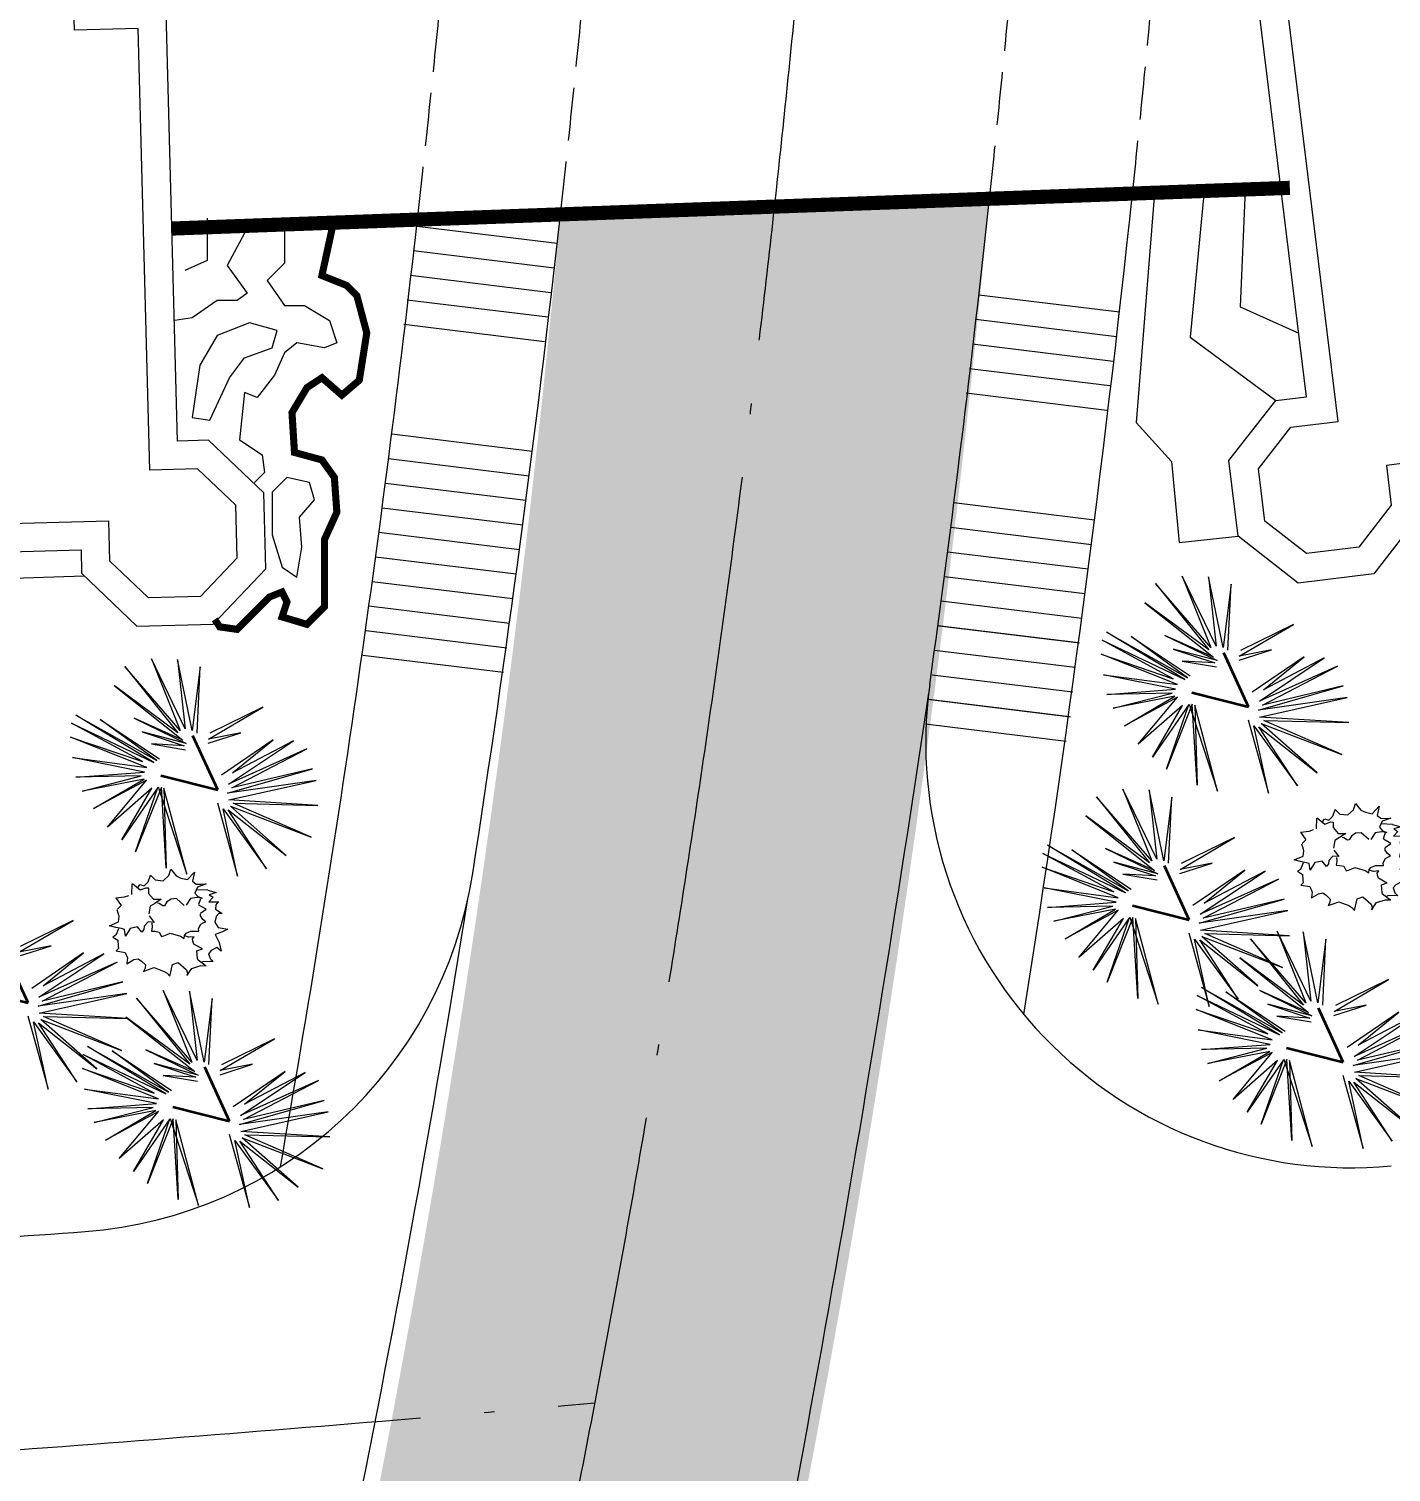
# Model space of a CAD drawing. Extents: x 302512 to 1034855, y -184136 to 410364.
# Drawn here: x 566462 to 585704, y -50571 to -30186 of the extents above; entities that cross this region are included whole.
import ezdxf

# ---------------------------------------------------------------- set-up
doc = ezdxf.new("R2010")
doc.units = 0
doc.header["$MEASUREMENT"] = 0
doc.linetypes.add('ACAD_ISO04W100', pattern=[30.5, 24, -3, 0.5, -3])
doc.linetypes.add('DASH', pattern=[0.35, 0.25, -0.1])
for name, color, linetype in [('WALL', 4, 'Continuous'), ('WZ', 2, 'Continuous'), ('支路', 7, 'Continuous'), ('树', 80, 'Continuous'), ('环境', 8, 'Continuous'), ('红线', 20, 'Continuous'), ('道路线', 161, 'Continuous')]:
    doc.layers.add(name, color=color, linetype=linetype)
doc.styles.add('DIM_FONT', font='SIMPLEX.shx', dxfattribs={"width": 0.8})

# ---------------------------------------------------------------- blocks, each defined once
blk = doc.blocks.new('A$C1DC86410')
at = {"layer": 'WZ'}
for p, q in [((2100.231635808945, 14919.89505699277), (8940.231635808945, 14919.89505699277)), ((2100.231635808945, 9419.89505699277), (2100.231635808945, 14919.89505699277)), ((8940.231635808945, 14919.89505699277), (8940.231635808945, 13019.89505699277)), ((14100.23163580894, 14919.89505699277), (20940.23163580894, 14919.89505699277)), ((14100.23163580894, 13019.89505699277), (14100.23163580894, 14919.89505699277)), ((20940.23163580894, 14919.89505699277), (20940.23163580894, 9419.89505699277)), ((2500.231635808945, 14519.89505700022), (8540.23163574934, 14519.89505697787)), ((2500.231635808945, 9019.89505700022), (2500.231635808945, 14519.89505700022)), ((8540.23163574934, 14519.89505697787), (8540.231635928154, 12619.89505699277)), ((14500.23163580894, 14519.89505699277), (20540.23163580894, 14519.89505699277)), ((14500.23163574934, 12619.89505700022), (14500.23163580894, 14519.89505699277)), ((20540.23163580894, 14519.89505699277), (20540.23163580894, 9019.89505699277)), ((8940.231635808945, 13019.89505699277), (11400.23163580894, 13019.89505699277)), ((11400.23163580894, 13019.89505699277), (11640.23163580894, 13019.89505699277)), ((11640.23163580894, 13019.89505699277), (14100.23163580894, 13019.89505699277)), ((8540.231635928154, 12619.89505699277), (11640.23163580894, 12619.89505699277)), ((11640.23163580894, 12619.89505699277), (14500.23163574934, 12619.89505700022)), ((1200.231635808945, 9419.89505699277), (2100.231635808945, 9419.89505699277)), ((1200.231635808945, 3179.895056992769), (1200.231635808945, 9419.89505699277)), ((20940.23163580894, 9419.89505699277), (21840.23163580894, 9419.89505699277)), ((21840.23163580894, 9419.89505699277), (21840.23163580894, 1679.895056992769)), ((1600.231635868549, 9019.89505699277), (2500.231635808945, 9019.89505700022)), ((1600.231635808945, 2779.895056985319), (1600.231635868549, 9019.89505699277)), ((20540.23163580894, 9019.89505699277), (21440.23163580894, 9019.89505699277)), ((21440.23163580894, 9019.89505699277), (21440.23163574934, 2079.895056985319)), ((9940.23163586855, 3279.895056992769), (9940.23163586855, 2079.895056992769)), ((13100.23163580894, 3279.895056992769), (9940.23163586855, 3279.895056992769)), ((13100.23163580894, 2079.895056992769), (13100.23163580894, 3279.895056992769)), ((0.2316358089447021, 2418.37268807739), (761.7540047168732, 3179.895056992769)), ((761.7540047168732, 3179.895056992769), (1200.231635808945, 3179.895056992769)), ((12860.23163580894, 2879.895056992769), (10340.23163586855, 2879.895056992769)), ((10340.23163586855, 2879.895056992769), (10340.23163586855, 1679.895056992769)), ((400.2316358089447, 2252.687263049185), (927.4394297003746, 2779.895056985319)), ((927.4394297003746, 2779.895056985319), (1600.231635808945, 2779.895056985319)), ((12700.23163580894, 1679.895056992769), (12700.23163580894, 2479.973395705223)), ((0.2316358089447021, 1341.417425908148), (0.2316358089447021, 2418.37268807739)), ((400.2316358089447, 1507.102850884199), (400.2316358089447, 2252.687263049185)), ((2200.231635868549, 2079.895056992769), (2200.231635868549, 1514.284945741296)), ((9940.23163586855, 2079.895056992769), (2200.231635868549, 2079.895056992769)), ((21440.23163574934, 2079.895056985319), (13100.23163580894, 2079.895056992769)), ((2600.231635808945, 1679.895056992769), (2600.231635808945, 1349.895056985319)), ((10340.23163586855, 1679.895056992769), (2600.231635808945, 1679.895056992769)), ((21840.23163580894, 1679.895056992769), (12700.23163580894, 1679.895056992769)), ((927.4394295811653, 979.8950569853187), (400.2316358089447, 1507.102850884199)), ((2200.231635868549, 1514.284945741296), (1671.725331902504, 979.8950570002198)), ((761.7540047168732, 579.8950569927692), (0.2316358089447021, 1341.417425908148)), ((2600.231635808945, 1349.895056985319), (1838.709266901016, 579.8950569927692)), ((1671.725331902504, 979.8950570002198), (927.4394295811653, 979.8950569853187)), ((1838.709266901016, 579.8950569927692), (761.7540047168732, 579.8950569927692))]:
    blk.add_line(p, q, dxfattribs=at)
for points in [[(3500.231635808945, 14919.89505699277), (3500.231635808945, 15599.89505699277), (7440.231635808945, 15599.89505699277), (7440.231635808945, 14919.89505699277)], [(15600.23163580894, 14919.89505699277), (15600.23163580894, 15599.89505699277), (19540.23163580894, 15599.89505699277), (19540.23163580894, 14919.89505699277)], [(8940.231635808945, 14099.89505699277), (14100.23163580894, 14099.89505700022)], [(12860.23163580894, 2879.89505700022), (13100.23163580894, 2879.89505700022), (13100.23163580894, 9419.89505699277), (9940.23163586855, 9419.89505699277), (9940.23163586855, 2880.792160868645), (10180.23163586855, 2879.895056992769)], [(12700.23163580894, 2879.89505700022), (12700.23163580894, 9019.89505700022), (10340.23163592815, 9019.89505700767), (10340.23163586855, 2880.792160868645)], [(4004.212301433086, 1679.895056992769), (4004.212301433086, 1299.895056992769), (2563.994420468807, 1313.254431657493)], [(5220.231635808945, 1679.895056992769), (5220.231635808945, -0.1049430072307587), (10340.23163580894, -0.1049430072307587), (10340.23163580894, 1679.895056992769)], [(17820.23163580894, 1679.895056992769), (17820.23163580894, -0.1049430072307587), (12700.23163580894, -0.1049430072307587), (12700.23163580894, 1679.895056992769)], [(21090.23163580894, 1679.895056992769), (21090.23163586855, 1299.895056992769), (18886.2509701848, 1299.895056992769), (18886.2509701252, 1679.895056992769)]]:
    blk.add_lwpolyline(points, dxfattribs=at)
blk = doc.blocks.new('_F2CKQ')
for p, q in [((-389.5569038391113, 2124.751231066883), (-10.04374054074287, 891.5790250301361)), ((-8.100306771695614, 1021.905298415571), (-389.5569038391113, 2124.751231066883)), ((-101.6745302528143, 2267.006344284862), (-8.100306771695614, 1021.905298415571)), ((36.99096630513668, 1030.013258095831), (-101.6745302528143, 2267.006344284862)), ((284.0469821691513, 2137.285566784441), (36.99096630513668, 1030.013258095831)), ((111.2213570252061, 1007.16474942863), (284.0469821691513, 2137.285566784441)), ((-1220.438891410828, 2024.706287477165), (-546.7303053438663, 860.8869352862239)), ((-680.0606932416558, 966.8892606087029), (-1220.438891410828, 2024.706287477165)), ((-1100.556390449405, 2085.749349683523), (-497.7912202775478, 859.8151598088443)), ((-546.7303053438663, 860.8869352862239), (-1100.556390449405, 2085.749349683523)), ((596.6207177489996, 1912.148100338876), (111.2213570252061, 1007.16474942863)), ((184.0691511332989, 929.7735785655677), (596.6207177489996, 1912.148100338876)), ((-675.951954074204, 860.6851033233106), (-1346.93440002948, 1863.757567007095)), ((-1346.93440002948, 1863.757567007095), (-680.0606932416558, 966.8892606087029)), ((-497.7912202775478, 859.8151598088443), (-839.1260766386986, 1828.381749618798)), ((-839.1260766386986, 1828.381749618798), (-448.8521085083485, 858.7433955222368)), ((-1493.790737487376, 1597.140600316226), (-675.951954074204, 860.6851033233106)), ((-740.8432212695479, 822.6924395859241), (-1493.790737487376, 1597.140600316226)), ((-420.156707406044, 1561.500346485525), (3.143219217658043, 821.5580596290529)), ((-10.04374054074287, 891.5790250301361), (-420.156707406044, 1561.500346485525)), ((809.9337108284235, 1634.611464813352), (184.0691511332989, 929.7735785655677)), ((221.7256789058447, 859.2167021073401), (809.9337108284235, 1634.611464813352)), ((-1616.177533634007, 1329.987711373717), (-740.8432212695479, 822.6924395859241)), ((-813.4300857558846, 803.059257350862), (-1616.177533634007, 1329.987711373717)), ((-435.5870351865888, 1328.387063015252), (-41.94802960753441, 813.4500421136618)), ((3.143219217658043, 821.5580596290529), (-435.5870351865888, 1328.387063015252)), ((-1653.051355071366, 1109.471425935626), (-813.4300857558846, 803.059257350862)), ((-804.0909622311592, 742.2180849462748), (-1653.051355071366, 1109.471425935626)), ((-423.5217715501785, 1106.799002103508), (-57.07842314988375, 753.1447341218591)), ((-41.94802960753441, 813.4500421136618), (-423.5217715501785, 1106.799002103508)), ((-1662.168657913804, 803.4559409283102), (-804.0909622311592, 742.2180849462748)), ((-781.8257551789284, 708.3803226239979), (-1662.168657913804, 803.4559409283102)), ((-1649.020729459822, 463.6026357635856), (-781.8257551789284, 708.3803226239979)), ((272.0083050280809, 642.8553068935871), (752.5819399282336, 498.9299026578665)), ((752.5819399282336, 498.9299026578665), (308.5821679756045, 690.5636746883392)), ((308.5821679756045, 690.5636746883392), (1233.194606147707, 624.8368381895125)), ((1233.194606147707, 624.8368381895125), (372.6516975238919, 749.7971605546772)), ((-786.7952632978559, 565.9929622635245), (-1649.020729459822, 463.6026357635856)), ((-1582.525042526424, 189.2813733145595), (-786.7952632978559, 565.9929622635245)), ((-704.8692243471742, 524.7849254496396), (-1582.525042526424, 189.2813733145595)), ((-1513.003283701837, -72.97887118905783), (-704.8692243471742, 524.7849254496396)), ((-661.9822879731655, 499.5909760296345), (-1513.003283701837, -72.97887118905783)), ((-1275.520681098104, -523.8593354225159), (-661.9822879731655, 499.5909760296345)), ((-639.7170809209347, 465.7532137073576), (-1275.520681098104, -523.8593354225159)), ((-697.9953137561679, 527.6662194244564), (-1077.599011182785, -764.6769258379936)), ((-1077.599011182785, -764.6769258379936), (-639.7170809209347, 465.7532137073576)), ((1087.681809738278, 142.9302517622709), (165.5346354469657, 144.9345752336085)), ((321.6910651251674, 80.8780297525227), (1087.681809738278, 142.9302517622709)), ((1325.203443653882, -38.11787269636989), (321.6910651251674, 80.8780297525227)), ((-112.7476874440908, -155.186132516712), (-476.921030394733, -1214.415983118117)), ((92.08695106953382, -123.2900779955089), (1323.48185480386, -535.3008613325655)), ((1274.242835491896, -707.0370613373816), (92.08695106953382, -123.2900779955089)), ((178.9824981465936, -22.11075445264578), (1325.203443653882, -38.11787269636989)), ((1420.57736954093, -246.3712970390916), (178.9824981465936, -22.11075445264578)), ((1323.48185480386, -535.3008613325655), (185.2955473214388, -95.01301382854581)), ((185.2955473214388, -95.01301382854581), (1420.57736954093, -246.3712970390916)), ((-476.921030394733, -1214.415983118117), (-94.06938945502043, -276.8685239739716)), ((-94.06938945502043, -276.8685239739716), (-65.90821232646704, -1365.913493812084)), ((-65.90821232646704, -1365.913493812084), (-39.6389928534627, -329.6017366982996)), ((-39.6389928534627, -329.6017366982996), (283.5393713787198, -1370.534663628787)), ((283.5393713787198, -1370.534663628787), (15.3522651642561, -306.5513960719109)), ((15.3522651642561, -306.5513960719109), (736.9173224121332, -1353.177326135337)), ((1083.938724495471, -1024.243689801544), (50.28265281766653, -216.3613840229809)), ((50.28265281766653, -216.3613840229809), (1274.242835491896, -707.0370613373816)), ((74.19135940819979, -292.6808484382927), (1083.938724495471, -1024.243689801544)), ((736.9173224121332, -1353.177326135337), (74.19135940819979, -292.6808484382927))]:
    blk.add_line(p, q)
at = {"lineweight": 50}
for p, q in [((0, 0), (148.3170258328319, 860.8243886455894)), ((-569.8563055992126, 646.1332378052175), (0, 0))]:
    blk.add_line(p, q, dxfattribs=at)
at = {"style": 'DIM_FONT', "width": 0.8, "flags": 9}
for tag in ['YSIZE', 'XSIZE']:
    blk.add_attdef(tag, (0, 0), '', height=0.5, dxfattribs=at)
blk = doc.blocks.new('M_F8')
for p, q in [((2.884182448335196, 532.5664998485645), (27.62648433399954, 593.8089837036823)), ((27.62648433399954, 593.8089837036823), (75.99653670368934, 524.4181436125509)), ((-370.4592343217118, 375.215561996858), (-361.0861575099079, 478.2667451751622)), ((-357.9617962472839, 481.3895083786356), (-286.1015255753082, 412.6887204385403)), ((-310.0213174105265, 429.9178676502779), (-286.1015255753082, 465.7756923612669)), ((-286.1015255753082, 412.6887204385403), (-225.7344686574688, 430.1637465203203)), ((-282.9771678007201, 465.7756923612669), (-244.828337578565, 450.6218157911662)), ((-244.828337578565, 450.6218157911662), (-201.8146768222468, 486.4796405021534)), ((-225.7344686574688, 430.1637465203203), (-203.0661146184939, 426.6417373585809)), ((-203.0661146184939, 426.6417373585809), (-206.6405997363727, 373.847852538489)), ((-201.8146768222468, 486.4796405021534), (-173.2033220844496, 550.1487763033165)), ((-197.093665275821, 440.3927811557442), (-197.093665275821, 440.3927811557442)), ((-173.2033220844496, 550.1487763033165), (-132.0132619734759, 501.7751866417693)), ((-132.0132619734759, 501.7751866417693), (-53.67982563220357, 486.4796405021534)), ((-53.67982563220357, 486.4796405021534), (2.884182448335196, 532.5664998485645)), ((75.99653670368934, 524.4181436125509), (121.3056000353281, 499.7167353163386)), ((121.3056000353281, 499.7167353163386), (185.4131813522872, 481.4213266714505)), ((185.4131813522872, 481.4213266714505), (259.2922986166595, 549.119549372439)), ((259.2922986166595, 549.119549372439), (233.2527650227312, 460.8508504265901)), ((233.2527650227312, 460.8508504265901), (266.7194913184976, 430.1637465203203)), ((266.7194913184976, 430.1637465203203), (309.7331520748121, 424.9930257156011)), ((362.2937472916747, 424.9930257156011), (276.266425779042, 399.4766426140523)), ((309.7331520748121, 424.9930257156011), (362.2937472916747, 424.9930257156011)), ((-529.8015715146794, 353.3562195725426), (-445.4438627682757, 356.478982776016)), ((-445.4438627682757, 356.478982776016), (-402.6150345968526, 368.677131733768)), ((-206.6405997363727, 373.847852538489), (-163.6269389800545, 312.3612377519366)), ((-206.6405997363727, 373.847852538489), (-206.6405997363727, 373.847852538489)), ((-163.6269389800545, 312.3612377519366), (-87.14655192797363, 307.1905169472175)), ((-87.14655192797363, 307.1905169472175), (-154.0800045195101, 271.3326922362285)), ((8.532615412903397, 302.1322031165128), (-34.4810453434111, 276.5034130409476)), ((61.09321062976596, 302.1322031165128), (8.532615412903397, 302.1322031165128)), ((132.8525861354246, 230.4165536945384), (61.09321062976596, 302.1322031165128)), ((199.7860387269611, 291.9031684810907), (151.9464550565208, 230.4165536945384)), ((261.8935684043718, 296.9614823117936), (199.7860387269611, 291.9031684810907)), ((276.266425779042, 399.4766426140523), (247.5207110297015, 343.0483416582047)), ((247.5207110297015, 343.0483416582047), (271.4405028649235, 307.1905169472175)), ((314.4541636212343, 286.7324476763715), (261.8935684043718, 296.9614823117936)), ((375.8369509097829, 361.7987271304773), (265.7653595947922, 374.4149086848065)), ((271.4405028649235, 307.1905169472175), (314.4541636212343, 286.7324476763715)), ((276.266425779042, 230.4165536945384), (300.186217614264, 286.7324476763715)), ((375.8369509097829, 361.7987271304773), (456.4065953362733, 332.3147570511319)), ((-517.5428041926098, 203.1028206295377), (-527.0897386531615, 233.902331509822)), ((-522.3687271067356, 116.0998227414366), (-512.8217926461839, 167.2449959185506)), ((-512.8217926461839, 167.2449959185506), (-517.5428041926098, 203.1028206295377)), ((-201.8146768222468, 245.8163091346796), (-220.4899739405482, 172.2359563074024)), ((-217.3656161659565, 153.4993770865603), (-173.3286067743866, 85.3003118611523)), ((-154.0800045195101, 271.3326922362285), (-201.8146768222468, 245.8163091346796)), ((-110.961432395492, 266.2743784055256), (-125.3342897701659, 271.3326922362285)), ((-77.49470609972559, 240.6455883299604), (-110.961432395492, 266.2743784055256)), ((-58.40083717862944, 240.6455883299604), (-77.49470609972559, 240.6455883299604)), ((-34.4810453434111, 276.5034130409476), (-58.40083717862944, 240.6455883299604)), ((346.0348003892759, 175.6077193839319), (277.1586636422653, 222.5370489143661)), ((286.5508647690258, 141.1928773787622), (346.0348003892759, 175.6077193839319)), ((444.1899143122464, 213.1775191409706), (436.3399810758347, 168.9515640219506)), ((436.3399810758347, 168.9515640219506), (499.2257099697417, 122.5998054175852)), ((465.7987964630338, 238.4560953688742), (444.1899143122464, 213.1775191409706)), ((-613.2219715334904, 85.3003118611523), (-522.3687271067356, 116.0998227414366)), ((-551.0095304883762, 64.84224259030634), (-613.2219715334904, 85.3003118611523)), ((-527.0897386531615, 49.44248715016511), (-555.835453402502, -12.0441276363872)), ((-498.4489352715136, 49.44248715016511), (-551.0095304883762, 64.84224259030634)), ((-469.7032205221731, 39.21345251474122), (-498.4489352715136, 49.44248715016511)), ((-464.9822089757472, -27.33147610251399), (-469.7032205221731, 39.21345251474122)), ((-412.4216137588846, 44.38417331946039), (-464.9822089757472, -27.33147610251399)), ((-340.662238253226, 54.61320795488427), (-412.4216137588846, 44.38417331946039)), ((-412.4216137588846, 44.38417331946039), (-412.4216137588846, 44.38417331946039)), ((-340.662238253226, 54.61320795488427), (-340.662238253226, 54.61320795488427)), ((-302.3695890433337, -1.815093000965135), (-340.662238253226, 54.61320795488427)), ((-278.5547085758117, 23.81369707459999), (-302.3695890433337, -1.815093000965135)), ((-273.7287856616931, 54.61320795488427), (-278.5547085758117, 23.81369707459999)), ((-230.715124905375, 95.52934649657436), (-273.7287856616931, 54.61320795488427)), ((-173.3286067743866, 85.3003118611523), (-230.715124905375, 95.52934649657436)), ((-197.2483986096086, 44.38417331946039), (-206.7953330701566, 3.355627803754032)), ((-206.7953330701566, 3.355627803754032), (-173.3286067743866, -1.815093000965135)), ((-197.2483986096086, 80.24199803044758), (-197.2483986096086, 44.38417331946039)), ((-173.3286067743866, 85.3003118611523), (-173.3286067743866, 85.3003118611523)), ((256.9129121564656, -6.873406831668035), (280.832703991684, 34.04273171002205)), ((280.832703991684, 34.04273171002205), (304.7524958269023, 44.38417331946039)), ((285.6586269058062, 116.0998227414366), (285.6586269058062, 136.5578920122807)), ((304.7524958269023, 80.24199803044758), (285.6586269058062, 116.0998227414366)), ((333.4982105762465, 54.61320795488427), (304.7524958269023, 80.24199803044758)), ((304.7524958269023, 44.38417331946039), (333.4982105762465, 54.61320795488427)), ((438.2808986342898, 97.32122918968162), (420.5969831017101, 44.6844863677743)), ((420.5969831017101, 44.6844863677743), (450.0989299902103, -12.15765030557486)), ((465.7987964630338, 124.7256089029288), (438.2808986342898, 97.32122918968162)), ((499.2257099697417, 122.5998054175852), (465.7987964630338, 124.7256089029288)), ((-555.835453402502, -12.0441276363872), (-589.3021796982684, -27.33147610251399)), ((-589.3021796982684, -27.33147610251399), (-541.4625960278318, -63.18930081350118)), ((-541.4625960278318, -63.18930081350118), (-541.4625960278318, -119.6176017693506)), ((-541.4625960278318, -119.6176017693506), (-541.4625960278318, -145.2463918449157)), ((-173.3286067743866, -1.815093000965135), (-130.3149460180757, -12.0441276363872)), ((-130.3149460180757, -12.0441276363872), (-111.2210770969796, -58.13098698279828)), ((-111.2210770969796, -58.13098698279828), (-87.30128526175758, -52.96026617807911)), ((-87.30128526175758, -52.96026617807911), (-53.83455896599116, -42.73123154265522)), ((-53.83455896599116, -42.73123154265522), (-25.08884421665061, -32.50219690723316)), ((-25.08884421665061, -32.50219690723316), (75.31133467065592, -68.36002161822034)), ((75.31133467065592, -68.36002161822034), (108.7780609664223, -93.98881169378546)), ((108.7780609664223, -93.98881169378546), (113.4990725128482, -63.18930081350118)), ((113.4990725128482, -63.18930081350118), (132.6978528016407, -42.73123154265522)), ((151.7917217227368, -83.7597770583634), (118.3249954269704, -68.36002161822034)), ((132.6978528016407, -42.73123154265522), (180.4325251043811, -27.33147610251399)), ((156.5127332691627, -83.7597770583634), (151.7917217227368, -83.7597770583634)), ((209.1782398537216, -83.7597770583634), (156.5127332691627, -83.7597770583634)), ((180.4325251043811, -27.33147610251399), (189.9794595649291, -27.33147610251399)), ((189.9794595649291, -27.33147610251399), (256.9129121564656, -32.50219690723316)), ((189.9794595649291, -104.2178463292075), (209.1782398537216, -83.7597770583634)), ((189.9794595649291, -124.6759156000535), (189.9794595649291, -104.2178463292075)), ((199.6313053931772, -155.4754264803378), (189.9794595649291, -124.6759156000535)), ((256.9129121564656, -32.50219690723316), (256.9129121564656, -6.873406831668035)), ((487.4508101151259, -56.38360542459486), (414.6879674237462, -77.45678780105663)), ((414.6879674237462, -77.45678780105663), (448.1148809304541, -159.5775007023094)), ((450.0989299902103, -12.15765030557486), (542.4866057726213, -35.31042304813309)), ((542.4866057726213, -35.31042304813309), (487.4508101151259, -56.38360542459486)), ((-541.4625960278318, -145.2463918449157), (-565.3823878630501, -165.7044611157598)), ((-565.3823878630501, -165.7044611157598), (-479.3550663504175, -186.1625303866058)), ((-479.3550663504175, -186.1625303866058), (-460.156286061625, -242.4784243684389)), ((-460.156286061625, -242.4784243684389), (-469.7032205221731, -293.7360045195692)), ((-469.7032205221731, -298.9067253242883), (-398.0487563842144, -263.0489006132993)), ((-398.0487563842144, -263.0489006132993), (-355.0350956278962, -257.8781798085802)), ((-355.0350956278962, -257.8781798085802), (-326.2893808785557, -283.5069698841453)), ((261.7388350705878, -196.3915650220297), (199.6313053931772, -155.4754264803378)), ((223.4461858606992, -222.020355097593), (280.832703991684, -206.6205996574517)), ((223.4461858606992, -298.9067253242883), (223.4461858606992, -222.020355097593)), ((280.832703991684, -206.6205996574517), (261.7388350705878, -196.3915650220297)), ((363.620269885756, -231.2078355345784), (336.102372057012, -260.6918056139257)), ((336.102372057012, -260.6918056139257), (349.861320971384, -309.1231545843893)), ((420.5969831017101, -205.9292593066748), (363.620269885756, -231.2078355345784)), ((461.8738298448297, -243.8240170889076), (420.5969831017101, -205.9292593066748)), ((448.1148809304541, -159.5775007023094), (461.8738298448297, -243.8240170889076)), ((-469.7032205221731, -293.7360045195692), (-469.7032205221731, -298.9067253242883)), ((-326.2893808785557, -283.5069698841453), (-288.1016430363634, -324.5355153998516)), ((-292.8226545827893, -355.2226193061215), (-312.0214348715817, -385.9097232123895)), ((-312.0214348715817, -385.9097232123895), (-264.1818512011414, -370.6223747462627)), ((-288.1016430363634, -324.5355153998516), (-292.8226545827893, -355.2226193061215)), ((-264.1818512011414, -370.6223747462627), (-206.7953330701566, -355.2226193061215)), ((-206.7953330701566, -355.2226193061215), (-111.2210770969796, -401.3094786525307)), ((-206.7953330701566, -355.2226193061215), (-206.7953330701566, -355.2226193061215)), ((-111.2210770969796, -401.3094786525307), (-82.47536234763538, -421.7675479233767)), ((-82.47536234763538, -421.7675479233767), (-58.55557051241703, -452.567058803661)), ((-58.55557051241703, -452.567058803661), (-25.08884421665061, -339.8228638659784)), ((-25.08884421665061, -339.8228638659784), (32.29767391433779, -324.5355153998516)), ((32.29767391433779, -324.5355153998516), (108.7780609664223, -401.3094786525307)), ((108.7780609664223, -457.6253726343639), (161.3386561832849, -391.0804440171087)), ((108.7780609664223, -401.3094786525307), (118.3249954269704, -447.3963379989418)), ((161.3386561832849, -391.0804440171087), (252.1919006100397, -370.6223747462627)), ((228.2721087748178, -314.1940737904133), (223.4461858606992, -298.9067253242883)), ((290.379638452232, -370.6223747462627), (228.2721087748178, -314.1940737904133)), ((252.1919006100397, -370.6223747462627), (304.7524958269023, -375.6806885769656)), ((279.0825273397604, -334.401730812293), (263.3395293656358, -338.6071246637366)), ((345.8932228518788, -336.4813211783912), (279.0825273397604, -334.401730812293)), ((304.7524958269023, -375.6806885769656), (290.379638452232, -370.6223747462627)), ((375.3951697403791, -340.6867150298349), (345.8932228518788, -336.4813211783912)), ((349.861320971384, -309.1231545843893), (375.3951697403791, -340.6867150298349)), ((118.3249954269704, -447.3963379989418), (108.7780609664223, -457.6253726343639))]:
    blk.add_line(p, q)
for points in [[(-529.8015715146794, 353.3562195725426), (-482.9361804795954, 275.2871394857048), (-521.1784030370727, 241.3087802022619)], [(456.4065953362733, 332.3147570511319), (383.6036048963251, 316.3957079752327), (421.172409403378, 288.2381097326943), (377.342136266172, 247.5660239648932), (474.3948800304097, 241.3087802022619)]]:
    blk.add_lwpolyline(points)
at = {"width": 0.8, "flags": 9}
for tag, p in [('XSIZE', (-73.64507482200497, 244.0595074509692)), ('YSIZE', (141.9357371939223, 228.4456914336024)), ('XSIZE', (-182.6776358473653, 109.5505510769653)), ('YSIZE', (124.2207148486741, -73.0337007179769))]:
    blk.add_attdef(tag, p, '', height=0.2, dxfattribs=at)

msp = doc.modelspace()

# ---------------------------------------------------------------- hatches: boundary and pattern name
at = {"layer": '环境'}
h = msp.add_hatch(dxfattribs=at)
h.set_pattern_fill('ANGLE,_O', color=256, scale=3000)
h.set_pattern_definition([(0, (-609984.0939585507, -119640.7769003473), (0, 825.0000000000001), [600, -225]), (90, (-609984.0939585507, -119640.7769003473), (-825.0000000000001, 5.051501209517306e-14), [600, -225])])
edge = h.paths.add_edge_path()
edge.add_arc((456452.5202698254, -20483.03600952902), 5999.999999882882, 82.90610739022549, 136.7172286932041, ccw=False)
edge.add_arc((529230.5564035431, 564349.7677956127), 583343.7460008563, 262.9064421242585, 271.3139044814773)
edge.add_arc((556282.2267406606, -32330.84227312566), 19209.61674449953, 135.390996447, 143.8505578282533)
edge.add_arc((523139.7908070374, 498264.9605886798), 519563.4119421407, 267.02239156334633, 271.9446668256243, ccw=False)
edge.add_line((496150.7153754483, -20596.9948833962), (452084.6465785343, -16369.43911441136))
edge = h.paths.add_edge_path()
edge.add_arc((557649.2972619648, -28887.4074915247), 12195.37604413375, 122.3331244259789, 138.4177400750413, ccw=False)
edge.add_line((551126.7109780756, -18582.89076209709), (563157.0100887832, -18006.58508349324))
edge.add_arc((576761.7066860453, 6333.997658741195), 27884.61471376488, 240.7978392002225, 252.5319908396245)
edge.add_arc((-697884.8105419346, 47187662.48797935), 47224907.05095948, 271.5129119605803, 271.53649819632426, ccw=False)
edge.add_line((548957.8885803409, -20781.98179117788), (548527.1118179576, -20793.40171051768))
edge = h.paths.add_edge_path()
edge.add_line((626586.9758837472, -14296.28622386651), (626866.4842934804, -14065.55741847632))
edge.add_arc((622239.3367429655, -17885.17854441365), 5999.99999999521, 39.53901633858169, 100.4383675919696)
edge.add_arc((577050.392796655, 207323.149270234), 223698.033626444, 274.291430304433, 281.3702984552263, ccw=False)
edge.add_arc((576761.7066861086, 6333.997658622451), 27884.61471362988, 294.3952189639236, 307.6369724271134, ccw=False)
edge.add_arc((-3202813.969650181, 30587041.36929663), 30840004.67889177, 277.0611024603429, 277.11889753257)
edge.add_line((619149.7247513805, -15221.32666661206), (626586.9758837472, -14296.28622386654))
at = {"layer": '环境', "ltscale": 100}
h = msp.add_hatch(dxfattribs=at)
h.set_pattern_fill('HONEY', color=256, scale=3000, style=0)
h.set_pattern_definition([(0, (-609984.0939585507, -119640.7769003473), (562.5, 324.759525), [375, -750]), (120, (-609984.0939585507, -119640.7769003473), (-562.4999987709674, 324.7595271287468), [374.9999999999996, -749.9999999999992]), (59.99999999999999, (-609984.0939585507, -119640.7769003473), (1.229032667304786e-06, 649.5190521287468), [-750, 375])])
edge = h.paths.add_edge_path()
edge.add_arc((394105.6521317352, -16293.81311924907), 180621.7542370796, 327.83170792848136, 354.75461436961865, ccw=False)
edge.add_line((546999.7877829333, -112458.2628247042), (552209.5925395738, -115900.6930616726))
edge.add_arc((387448.2577159884, -14579.50140914298), 193422.5460765581, 328.4102579383606, 354.6584170572519)
edge.add_line((580030.8464914733, -32585.82894339506), (573971.0154771488, -32806.5104247267))
edge = h.paths.add_edge_path()
edge.add_arc((576614.9851533773, 8182.863560873782), 29734.81008803826, 266.7537576211218, 278.3957528109998)
edge.add_line((580956.5557332702, -21233.28329542791), (580552.8036330203, -27077.59078552711))
edge.add_line((580552.8036330203, -27077.59078552714), (574511.830094286, -27314.18893021712))
edge.add_line((574511.830094286, -27314.18893021706), (574931.1828429548, -21504.23364904415))

# ---------------------------------------------------------------- linework, layer by layer
msp.add_line((582361.4632092118, -32500.95463774656), (582100.5587273163, -35745.37122968468))
for points in [[(583062.1781926374, -32475.43662904832), (582862.6764470187, -34541.64119398757), (584074.9964910147, -35434.78877690725)], [(583642.5924534709, -32454.29962397926), (583572.4511716089, -34111.00467914902), (584399.872310132, -34482.75782454549)], [(568981.1162305924, -32861.00448954501), (568981.1162305924, -33459.23966137297), (568664.1845528365, -33600.00071540545)], [(569509.3349572371, -33072.1460705935), (569262.8322957775, -33529.62018838921), (569544.5505698079, -33916.71377916867), (569403.6925372153, -34022.2852618834), (569121.9742631849, -34022.2852618834), (568769.8291817035, -34268.61641424987), (568523.3265202439, -34303.80736994836)], [(570072.7692964526, -33036.95649927575), (570072.7692964526, -33494.43061707146), (569826.266634993, -33740.76176943793), (570072.7692964526, -34092.66578889964), (570354.4875704825, -34092.66578889964), (570706.6348608092, -34303.80736994836), (570812.277280831, -34620.52043371159), (570636.2036356677, -34690.90096072783), (570248.842941616, -34620.52043371159), (570072.7692964526, -34761.28148774384), (569931.9112638601, -35077.99316712655), (569685.4086024005, -35394.70623088977), (569509.3349572371, -35324.32570387376), (569438.9059409408, -35992.94140271796), (569755.8376186967, -36204.08298376668), (569791.0532312675, -36450.41552051366), (569650.1951986745, -36591.17657454615)], [(582100.5587273163, -35745.37122968468), (582602.6291492751, -36298.70401567197), (582709.609728633, -37439.03927784599), (583543.2044561317, -37352.36890560598)]]:
    msp.add_lwpolyline(points)
msp.add_lwpolyline([(570777.0638771055, -32861.00448954501, 100, 100, 0), (570600.9902319422, -33670.38124242169, 100, 100, 0), (570953.1353134236, -33811.14229645417, 100, 100, 0), (571093.9955548614, -33951.90335048665, 100, 100, 0), (571234.853587454, -34479.75799529837, 100, 100, 0), (571129.2089585869, -35148.37507852353, 100, 100, 0), (570882.7062971273, -35359.51665957202, 100, 100, 0), (570600.9902319422, -35113.18412282504, 100, 100, 0), (570389.7009742085, -35253.94517685752, 100, 100, 0), (570178.4139253192, -35605.8478119385, 100, 100, 0), (570213.62953789, -36168.89341244893, 100, 100, 0), (570600.9902319422, -36274.46489516343, 100, 100, 0), (570777.0638771055, -36520.7960475299, 100, 100, 0), (570812.277280831, -37013.4611210241, 100, 100, 0), (570636.2036356677, -37400.55471180356, 100, 100, 0), (570636.2036356677, -38350.69251871272, 100, 100, 0), (570389.7009742085, -38597.0250554597, 100, 100, 0), (570037.5558927266, -38491.4535727452, 100, 100, 0), (570107.9849090229, -38280.31199169648, 100, 100, 0), (570037.5558927266, -38139.550937664, 100, 100, 0), (569861.4822475638, -38209.93146468024, 100, 100, 0), (569579.7639735334, -38491.4535727452, 100, 100, 0), (569403.6925372153, -38667.40558247594, 100, 100, 0), (569157.1898757557, -38632.21462677745, 100, 100, 0), (569086.7608594594, -38526.64452844346, 100, 100, 0)], format="xyseb")
for points in [[(569579.7639735334, -34338.99694126612), (569121.9742631849, -34514.94895099686), (568875.4716017258, -34937.23211309407), (568769.8291817035, -35676.22972333524), (569016.3296343184, -35711.41929465323), (569298.0479083483, -35113.18412282504), (569509.3349572371, -34831.66201476008), (569896.6978601341, -34690.90096072783), (569967.1268764304, -34444.56842398061)], [(570107.9849090229, -36520.7960475299), (569896.6978601341, -36731.93762857863), (569896.6978601341, -37048.65069234185), (569896.6978601341, -37330.17280040658), (570037.5558927266, -37787.64691820228), (570248.842941616, -37928.40935661551), (570319.2719579122, -37506.12481013755), (570284.0585541863, -37083.84164804034), (570495.3456030751, -36837.50911129313), (570424.9165867788, -36591.17657454615)]]:
    msp.add_lwpolyline(points, close=True)
at = {"layer": 'WALL'}
msp.add_lwpolyline([(568480.6204676877, -33006.45469725179, 200, 200, 0), (584272.7947225224, -32431.34948395984, 200, 200, 0)], format="xyseb", dxfattribs=at)
at = {"layer": '环境'}
for points in [[(575975.4178774697, -57468.90306945797, 0.0153381967475861), (579171.5282144849, -39569.32227521157)], [(568877.8467772675, -60994.36672745901, 0.0002110987224108545), (568909.3612324812, -60859.74046877306, 0.021461881659527), (572663.3408738624, -42475.32101335633)]]:
    msp.add_lwpolyline(points, format="xyb", dxfattribs=at)
at = {"layer": '红线', "linetype": 'ACAD_ISO04W100', "ltscale": 300}
msp.add_lwpolyline([(551108.7907284445, -111577.5752310038, 0.08170442120195864), (571825.4760722332, -61564.57276698842, 0.06083228215682852), (578304.4459207908, -9218.900095142657)], format="xyb", dxfattribs=at)
msp.add_arc((518363.8286017429, 592751.0876213531), 644790.2054733747, 265.1876409129793, 274.9908263036432, dxfattribs=at)
at = {"layer": '道路线'}
for p, q in [((571940.2374259194, -32970.82811573893), (573925.5124542674, -33213.26786272228)), ((571895.8369221052, -33318.00609636307), (573881.1301163395, -33560.44806175679)), ((571850.8717170318, -33665.11511626095), (573836.1882741412, -33907.55993469059)), ((571805.3417904933, -34012.15517293662), (573790.6869081219, -34254.60347917676)), ((579881.3350334724, -33940.58679771423), (581866.6084283073, -34183.02634520631)), ((571759.247117873, -34359.12626342475), (573744.6259943803, -34601.5786922425)), ((579837.0052409132, -34287.77341353148), (581822.295529084, -34530.21502402052)), ((579792.1309767922, -34634.89353903383), (581777.4429911817, -34877.33780271374)), ((579746.7122229894, -34981.94717202336), (581732.0507970408, -35224.39467914146)), ((579700.7489574512, -35328.9343097955), (581686.1189251945, -35571.38565068226)), ((571587.3060735117, -35907.93596044229), (573572.5811018597, -36150.37570742564)), ((571542.9055696975, -36255.11394106643), (573528.1987639319, -36497.55590646015)), ((571497.9403646241, -36602.22296096431), (573483.2569217335, -36844.66777939396)), ((579528.4036810647, -36877.6946424176), (581513.6770758997, -37120.13418990956)), ((571452.4104380857, -36949.26301763998), (573437.7555557142, -37191.71132388012)), ((571406.3157654654, -37296.23410812812), (573391.6946419727, -37538.68653694587)), ((579484.0738885056, -37224.88125823485), (581469.3641766764, -37467.32286872389)), ((571359.6563177954, -37643.13622886734), (573345.0741521369, -37885.59341517882)), ((579439.1996243845, -37572.0013837372), (581424.5116387741, -37814.44564741699)), ((571312.4320614587, -37989.96937573748), (573297.8940537225, -38232.43195455568)), ((579393.7808705817, -37919.05501672672), (581379.1194446331, -38161.50252384483)), ((579347.8176050435, -38266.04215449886), (581333.1875727868, -38508.49349538551)), ((571264.642958368, -38336.73354409682), (573250.1543095957, -38579.20215058373)), ((571227.579146706, -38684.80747402622), (573213.0411389698, -38927.27005284443)), ((579301.3098017226, -38612.96279388713), (581286.7159978603, -38855.41855894076)), ((579318.5408045303, -38616.51219922351), (581303.7925139915, -38858.9490985279)), ((571179.7900436153, -39031.57164238556), (573165.301394843, -39274.04024887248)), ((579254.2574305783, -38959.81693120347), (581239.7046905705, -39202.27771093417)), ((579220.5382329109, -39308.29930196446), (581205.9082006542, -39550.750642851)), ((579174.03042959, -39655.21994135273), (581159.4366257277, -39897.67570640636)), ((579191.2614323976, -39658.76934668911), (581176.5131418589, -39901.2062459935)), ((579126.9780584457, -40002.07407866907), (581112.4253184379, -40244.53485839965))]:
    msp.add_line(p, q, dxfattribs=at)
at = {"layer": '道路线', "linetype": 'DASH', "ltscale": 3000}
for radius, start, end in [(223342.9403242025, 353.8771347041144, 355.2965691975705), (225342.9403242025, 353.9504838264925, 355.3585199429968), (217342.9403242025, 353.6489006102416, 355.1038235605126), (215342.9403242025, 353.5699650858876, 355.0371693949718)]:
    msp.add_arc((357961.9754283081, -8763.874838166405), radius, start, end, dxfattribs=at)
at = {"layer": '道路线'}
for centre, radius, start, end in [((357961.9754283081, -8763.874838166405), 223342.9403242025, 352.1034310800576, 353.8771347041144), ((357961.9754283081, -8763.874838166405), 225342.9403242025, 350.9762856078501, 353.9504838264925), ((357961.9754283081, -8763.874838166405), 217342.9403242025, 351.1739636939262, 353.6489006102416), ((357961.9754283081, -8763.874838166405), 215342.9403242025, 349.9728437154695, 353.5699650858876), ((585130.2153430234, -40272.20754621224), 6000, 172.1034310800148, 275.4833669744968), ((566802.3532113682, -41191.2557423939), 6000, 274.3693892526761, 351.1739636939172), ((518480.6883808624, 637017.775663964), 685928.2073047166, 273.6440243243379, 274.0779477536918)]:
    msp.add_arc(centre, radius, start, end, dxfattribs=at)

# ---------------------------------------------------------------- block references
at = {"layer": 'WALL', "rotation": 6.999999999999999}
msp.add_blockref('A$C1DC86410', (583706.4522078286, -38683.81583873974), dxfattribs=at)
at = {"layer": 'WALL', "xscale": -1, "rotation": 1.50000000030567}
msp.add_blockref('A$C1DC86410', (569842.2758233796, -39155.26596021699), dxfattribs=at)
at = {"layer": '支路', "xscale": 1.44, "yscale": 1.44, "zscale": 1.44, "rotation": 4.248435238497092}
for p in [(585222.4917960959, -41982.03692388802, -14034.38399999977), (568489.5914624175, -42910.99985595944, -14034.38399999977)]:
    msp.add_blockref('M_F8', p, dxfattribs=at)
at = {"layer": '树', "xscale": 0.9603360000000002, "yscale": 0.9603360000000002, "zscale": 0.9603360000000002, "rotation": 34.44931031273713}
for p in [(583689.1266486917, -39761.68172949122), (569128.9637444399, -40932.31890388869), (582852.3365379816, -42771.89200204134), (566451.2313052865, -43942.52917643904), (585027.9917335792, -44778.69838895916), (569296.3213127062, -45614.86760147929)]:
    msp.add_blockref('_F2CKQ', p, dxfattribs=at)

doc.saveas('drawing.dxf')
